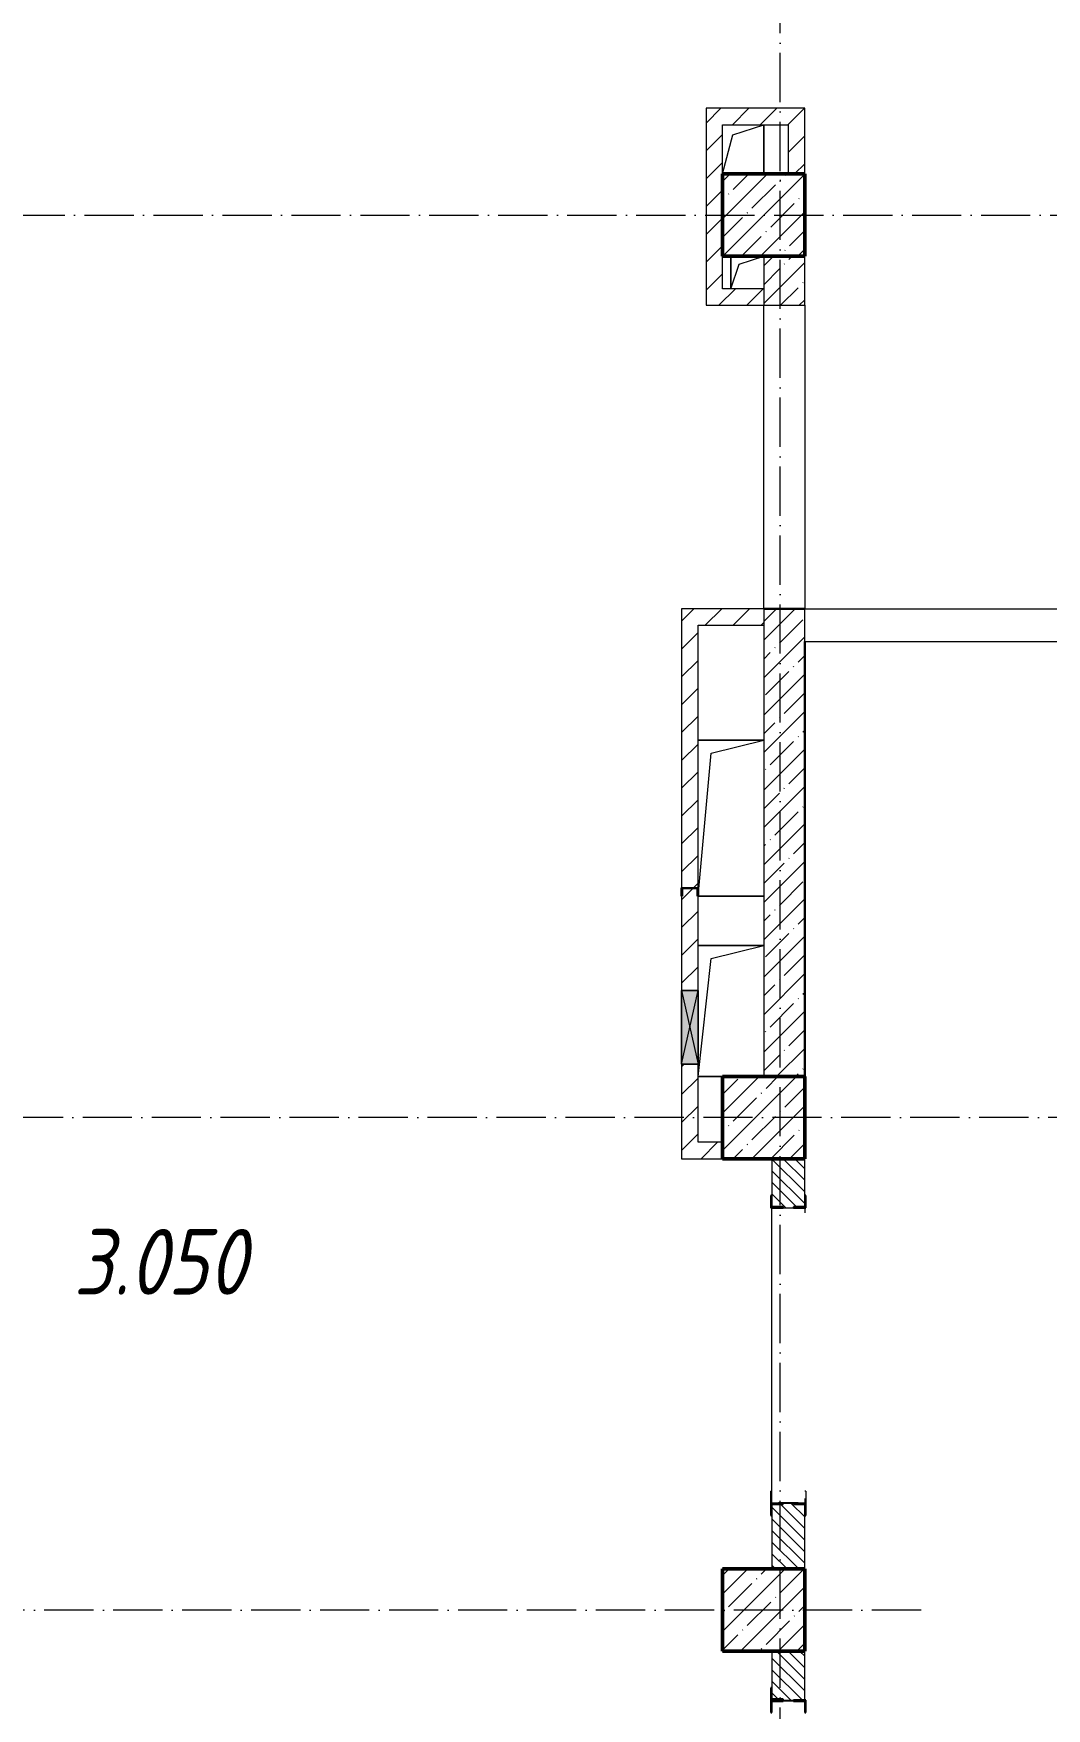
# Model space of a CAD drawing. Header units: millimetres. Extents: x -213536 to 1564669, y 70501 to 942238.
# Drawn here: x 694274 to 700445, y 321162 to 331368 of the extents above; entities that cross this region are included whole.
import ezdxf

# ---------------------------------------------------------------- set-up
doc = ezdxf.new("R2010")
doc.units = ezdxf.units.MM
doc.linetypes.add('50_200_ШТРИХ_1Т_ш5_п1_п1_', pattern=[700, 500, -100, 0, -100])
for name, color, linetype, lineweight in [('3) ЖБ 4м', 3, 'Continuous', 30), ('A-DETL-GENF-OTLN', 7, 'Continuous', 9), ('A-FLOR-____-OTLN', 7, 'Continuous', 9), ('A-GENM-____-MCUT', 7, 'Continuous', 25), ('A-GENM-____-OTLN', 7, 'Continuous', 9), ('A-GENM-____-OTLN-1', 7, 'Continuous', 25), ('A-GLAZ-____-OTLN', 7, 'Continuous', 9), ('A-WALL-____-MCUT-1', 7, 'Continuous', 9), ('A-WALL-____-MCUT-3', 7, 'Continuous', 9), ('A-WALL-____-OTLN', 7, 'Continuous', 9), ('A-WALL-____-PATT-1', 7, 'Continuous', 9), ('A-WALL-FNSH-MCUT-1', 7, 'Continuous', 9), ('I-WALL-____-OTLN', 7, 'Continuous', 9), ('S-COLS-____-MCUT', 7, 'Continuous', 50), ('S-COLS-____-OTLN', 7, 'Continuous', 9), ('S-GRID-____-OTLN-1', 7, '50_200_ШТРИХ_1Т_ш5_п1_п1_', 9), ('Марки помещений', 7, 'Continuous', 9)]:
    doc.layers.add(name, color=color, linetype=linetype, lineweight=lineweight)
doc.styles.add('ISOCPEUR_I_2', font='isocpeui.ttf', dxfattribs={"width": 0.85, "height": 2.3})
pattern_1 = [(45, (693371.93, 286281.11), (-84.8528, 84.8528), [])]
pattern_2 = [(135, (693371.93, 286281.11), (-35.35534, -35.35534), [])]

# ---------------------------------------------------------------- blocks, each defined once
blk = doc.blocks.new('BSC_Колонна _Прямоугольная - 500х500-V54-АР1_План отверстий 3 этажа в осях 1-64_А-ГГ')
at = {"layer": 'S-COLS-____-OTLN'}
h = blk.add_hatch(dxfattribs=at)
h.set_pattern_fill('FP_91', color=256, style=0, pattern_type=2)
h.set_pattern_definition([(45, (-5350, -35481.04), (-114.04925, 114.04925), []), (45, (-5235.95, -35481.04), (-114.04925, 114.04925), [201.613, -40.323, 3.353, -36.97])])
h.paths.add_polyline_path([(-250, -250), (250, -250), (250, 250), (-250, 250)], flags=0)
at = {"layer": 'S-COLS-____-MCUT'}
for p, q in [((250, 250), (-250, 250)), ((-250, 250), (-250, -250)), ((250, -250), (250, 250)), ((-250, -250), (250, -250))]:
    blk.add_line(p, q, dxfattribs=at)
blk = doc.blocks.new('BSC_Колонна _Прямоугольная - 500х500-V56-АР1_План отверстий 3 этажа в осях 1-64_А-ГГ')
at = {"layer": 'S-COLS-____-OTLN'}
h = blk.add_hatch(dxfattribs=at)
h.set_pattern_fill('FP_93', color=256, style=0, pattern_type=2)
h.set_pattern_definition([(45, (-5350, -43981.04), (-114.04925, 114.04925), []), (45, (-5235.95, -43981.04), (-114.04925, 114.04925), [201.613, -40.323, 3.353, -36.97])])
h.paths.add_polyline_path([(-250, -250), (250, -250), (250, 250), (-250, 250)], flags=0)
at = {"layer": 'S-COLS-____-MCUT'}
for p, q in [((250, 250), (-250, 250)), ((-250, 250), (-250, -250)), ((250, -250), (250, 250)), ((-250, -250), (250, -250))]:
    blk.add_line(p, q, dxfattribs=at)
blk = doc.blocks.new('BSC_Колонна _Прямоугольная - 500х500-V121-АР1_План отверстий 3 этажа в осях 1-64_А-ГГ')
at = {"layer": 'S-COLS-____-OTLN'}
h = blk.add_hatch(dxfattribs=at)
h.set_pattern_fill('FP_144', color=256, style=0, pattern_type=2)
h.set_pattern_definition([(45, (-5350, -38481.04), (-114.04925, 114.04925), []), (45, (-5235.95, -38481.04), (-114.04925, 114.04925), [201.613, -40.323, 3.353, -36.97])])
h.paths.add_polyline_path([(-250, -250), (250, -250), (250, 250), (-250, 250), (-250, 94)], flags=0)
at = {"layer": 'S-COLS-____-MCUT'}
for p, q in [((250, 250), (-250, 250)), ((-250, 250), (-250, -250)), ((250, -250), (250, 250)), ((-250, -250), (250, -250))]:
    blk.add_line(p, q, dxfattribs=at)
blk = doc.blocks.new('154_Стойка_СКБ_Уголок - СМ-2480_200-28447058-АР1_План отверстий 3 этажа в осях 1-64_А-ГГ')
at = {"layer": 'A-GENM-____-MCUT'}
for p, q in [((125, 156), (125, 81)), ((200, 156), (125, 156)), ((131, 81), (131, 150)), ((131, 150), (200, 150)), ((200, 150), (200, 156)), ((125, 81), (131, 81)), ((131, 19), (125, 19)), ((125, 19), (125, -56)), ((131, -50), (131, 19)), ((125, -56), (200, -56)), ((200, -50), (131, -50)), ((200, -56), (200, -50))]:
    blk.add_line(p, q, dxfattribs=at)
blk = doc.blocks.new('Стойка_Влож_Полоса боковая - Полоса-28346330-АР1_План отверстий 3 этажа в осях 1-64_А-ГГ')
at = {"layer": 'A-GENM-____-OTLN'}
for p, q in [((-5, -31), (-5, 31)), ((0, 31), (0, -31))]:
    blk.add_line(p, q, dxfattribs=at)
blk = doc.blocks.new('Стойка_Влож_Уголок - Уголок-28346305-АР1_План отверстий 3 этажа в осях 1-64_А-ГГ')
at = {"layer": 'A-GENM-____-MCUT'}
for p, q in [((75, 75), (0, 75)), ((0, 0), (6, 0)), ((6, 69), (75, 69)), ((6, 0), (6, 69)), ((75, 69), (75, 75))]:
    blk.add_line(p, q, dxfattribs=at)
blk = doc.blocks.new('154_Стойка_СКБ_Уголок - СМ-2480_200-28346303-АР1_План отверстий 3 этажа в осях 1-64_А-ГГ')
at = {"layer": 'A-GENM-____-MCUT'}
for p, q in [((125, 156), (125, 81)), ((200, 156), (125, 156)), ((131, 81), (131, 150)), ((131, 150), (200, 150)), ((200, 150), (200, 156)), ((125, 81), (131, 81)), ((131, 19), (125, 19)), ((125, 19), (125, -56)), ((131, -50), (131, 19)), ((125, -56), (200, -56)), ((200, -50), (131, -50)), ((200, -56), (200, -50))]:
    blk.add_line(p, q, dxfattribs=at)
blk = doc.blocks.new('Стойка_Влож_Полоса боковая - Полоса-28213942-АР1_План отверстий 3 этажа в осях 1-64_А-ГГ')
at = {"layer": 'A-GENM-____-OTLN'}
for p, q in [((-5, 60), (0, 60)), ((-5, -60), (-5, 60)), ((0, 31), (0, -31)), ((0, -60), (-5, -60))]:
    blk.add_line(p, q, dxfattribs=at)
blk = doc.blocks.new('Стойка_Влож_Уголок_Опорный - Уголок-28213941-АР1_План отверстий 3 этажа в осях 1-64_А-ГГ')
at = {"layer": 'A-GENM-____-OTLN'}
for p, q in [((-212, -6), (-212, 0)), ((0, 0), (0, -6)), ((-212, -75), (-212, -6)), ((-212, -6), (-206, -6)), ((-212, -75), (-206, -75)), ((-6, -6), (0, -6)), ((-6, -75), (0, -75)), ((0, -6), (0, -75))]:
    blk.add_line(p, q, dxfattribs=at)
blk = doc.blocks.new('Фахверк_СКБ_Уголок - 200_3550-28267367-АР1_План отверстий 3 этажа в осях 1-64_А-ГГ')
at = {"layer": 'A-GENM-____-MCUT'}
for p, q in [((200, 156), (125, 156)), ((125, 156), (125, 81)), ((131, 81), (131, 150)), ((131, 150), (200, 150)), ((200, 150), (200, 156)), ((125, 81), (131, 81)), ((131, 19), (125, 19)), ((125, 19), (125, -56)), ((131, -50), (131, 19)), ((125, -56), (200, -56)), ((200, -50), (131, -50)), ((200, -56), (200, -50))]:
    blk.add_line(p, q, dxfattribs=at)
blk = doc.blocks.new('154_Фахверк_СКБ_Швеллер - Тип_100_3960-28494444-АР1_План отверстий 3 этажа в осях 1-64_А-ГГ')
at = {"layer": 'A-GENM-____-MCUT'}
for p, q in [((125, 50), (175, 50)), ((125, -50), (125, 50)), ((128, 47), (128, -47)), ((175, 47), (128, 47)), ((175, 50), (175, 47)), ((175, -50), (125, -50)), ((128, -47), (175, -47)), ((175, -47), (175, -50))]:
    blk.add_line(p, q, dxfattribs=at)
blk = doc.blocks.new('AR_Отверстие прямоугольное _в плите_ - AR_Отверстие прямоугольное _в плите_-30552819-АР1_План отверстий 3 этажа в осях 1-64_А-ГГ')
at = {"layer": 'A-GENM-____-OTLN'}
for p, q in [((200, 400), (-200, 400)), ((-200, -400), (-120, 320)), ((-120, 320), (200, 400)), ((-200, -400), (-50, -400))]:
    blk.add_line(p, q, dxfattribs=at)
blk = doc.blocks.new('AR_Отверстие прямоугольное _в плите_ - AR_Отверстие прямоугольное _в плите_-30552675-АР1_План отверстий 3 этажа в осях 1-64_А-ГГ')
at = {"layer": 'A-GENM-____-OTLN'}
for p, q in [((200, 475), (-200, 475)), ((-120, 395), (200, 475)), ((-200, -475), (-120, 395)), ((-200, -475), (200, -475))]:
    blk.add_line(p, q, dxfattribs=at)
blk = doc.blocks.new('AR_Отверстие прямоугольное _в плите_ - AR_Отверстие прямоугольное _в плите_-V200-АР1_План отверстий 3 этажа в осях 1-64_А-ГГ')
at = {"layer": 'A-GENM-____-OTLN'}
for p, q in [((-100, 100), (-100, -100)), ((-100, -100), (-50, 50)), ((-50, 50), (100, 100))]:
    blk.add_line(p, q, dxfattribs=at)
blk = doc.blocks.new('AR_Отверстие прямоугольное _в плите_ - AR_Отверстие прямоугольное _в плите_-V203-АР1_План отверстий 3 этажа в осях 1-64_А-ГГ')
at = {"layer": 'A-GENM-____-OTLN'}
for p, q in [((-63, 88), (125, 150)), ((125, -150), (125, 150)), ((-125, -150), (-63, 88))]:
    blk.add_line(p, q, dxfattribs=at)
blk = doc.blocks.new('AR_Отверстие прямоугольное _в стене__БезПР - AR_Отверстие прямоугольное _в стене__БезПР-36899468-АР1_План отверстий 3 этажа в осях 1-64_А-ГГ')
at = {"layer": 'A-GLAZ-____-OTLN'}
blk.add_hatch(color=256, dxfattribs=at).paths.add_polyline_path([(-225, -50), (225, -50), (225, 50), (-225, 50)], flags=0)
at = {"layer": 'A-DETL-GENF-OTLN'}
for p, q in [((-225, -50), (-225, 50)), ((-225, 50), (225, 50)), ((225, 50), (-225, -50)), ((-225, 50), (225, -50)), ((225, 50), (-225, 50)), ((-225, 50), (-225, -50)), ((225, 50), (225, -50)), ((225, -50), (225, 50)), ((225, -50), (-225, -50)), ((-225, -50), (225, -50))]:
    blk.add_line(p, q, dxfattribs=at)
at = {"layer": 'A-GLAZ-____-OTLN'}
blk.add_line((225, 50), (-225, 50), dxfattribs=at)

msp = doc.modelspace()

# ---------------------------------------------------------------- hatches: boundary and pattern name
at = {"layer": 'A-WALL-____-PATT-1'}
h = msp.add_hatch(dxfattribs=at)
h.set_pattern_fill('FP_4', color=256, style=0, pattern_type=2)
h.set_pattern_definition(pattern_1)
h.paths.add_polyline_path([(698371.9, 329812.2), (698471.9, 329812.2), (698471.9, 330912.2), (698371.9, 330912.2), (698371.9, 330012.2)], flags=0)
h = msp.add_hatch(dxfattribs=at)
h.set_pattern_fill('FP_4', color=256, style=0, pattern_type=2)
h.set_pattern_definition(pattern_1)
h.paths.add_polyline_path([(698871.9, 330812.2), (698871.9, 330912.2), (698471.9, 330912.2), (698471.9, 330812.2)], flags=0)
h = msp.add_hatch(dxfattribs=at)
h.set_pattern_fill('FP_4', color=256, style=0, pattern_type=2)
h.set_pattern_definition(pattern_1)
h.paths.add_polyline_path([(698971.9, 330512.2), (698971.9, 330912.2), (698871.9, 330912.2), (698871.9, 330512.2)], flags=0)
h = msp.add_hatch(dxfattribs=at)
h.set_pattern_fill('FP_38', color=256, style=0, pattern_type=2)
h.set_pattern_definition([(45, (693371.93, 286281.11), (-114.04925, 114.04925), []), (45, (693485.98, 286281.11), (-114.04925, 114.04925), [201.612, -40.322, 3.353, -36.97])])
h.paths.add_polyline_path([(698721.9, 325012.2), (698971.9, 325012.2), (698971.9, 327862.2), (698721.9, 327862.2)], flags=0)
h.paths.add_polyline_path([(698971.9, 329712.2), (698971.9, 330012.2), (698721.9, 330012.2), (698721.9, 329712.2)], flags=0)
h = msp.add_hatch(dxfattribs=at)
h.set_pattern_fill('FP_4', color=256, style=0, pattern_type=2)
h.set_pattern_definition(pattern_1)
h.paths.add_polyline_path([(698721.9, 329712.2), (698721.9, 329812.2), (698371.9, 329812.2), (698371.9, 329712.2)], flags=0)
h = msp.add_hatch(dxfattribs=at)
h.set_pattern_fill('FP_4', color=256, style=0, pattern_type=2)
h.set_pattern_definition(pattern_1)
h.paths.add_polyline_path([(698721.9, 327762.2), (698721.9, 327862.2), (698221.9, 327862.2), (698221.9, 327762.2), (698321.9, 327762.2)], flags=0)
h = msp.add_hatch(dxfattribs=at)
h.set_pattern_fill('FP_4', color=256, style=0, pattern_type=2)
h.set_pattern_definition(pattern_1)
h.paths.add_polyline_path([(698221.9, 324612.2), (698321.9, 324612.2), (698321.9, 325087.2), (698221.9, 325087.2), (698221.9, 324856.5)], flags=0)
h.paths.add_polyline_path([(698318.9, 325537.2), (698321.9, 325537.2), (698321.9, 326112.2), (698318.9, 326112.2), (698318.9, 326159.2), (698224.9, 326159.2), (698224.9, 326112.2), (698221.9, 326112.2), (698221.9, 325537.2), (698224.9, 325537.2)], flags=0)
h.paths.add_polyline_path([(698221.9, 326162.2), (698321.9, 326162.2), (698321.9, 327762.2), (698221.9, 327762.2)], flags=0)
h = msp.add_hatch(dxfattribs=at)
h.set_pattern_fill('FP_4', color=256, style=0, pattern_type=2)
h.set_pattern_definition(pattern_1)
h.paths.add_polyline_path([(698471.9, 324512.2), (698471.9, 324612.2), (698221.9, 324612.2), (698221.9, 324512.2)], flags=0)
h = msp.add_hatch(dxfattribs=at)
h.set_pattern_fill('FP_6', color=256, style=0, pattern_type=2)
h.set_pattern_definition(pattern_2)
h.paths.add_polyline_path([(698931.9, 322012.2), (698971.9, 322012.2), (698971.9, 322406.2), (698902.9, 322406.2), (698902.9, 322412.2), (698840.9, 322412.2), (698840.9, 322406.2), (698771.9, 322406.2), (698771.9, 322012.2), (698811.9, 322012.2)], flags=0)
h.paths.add_polyline_path([(698840.9, 324212.2), (698902.9, 324212.2), (698902.9, 324218.2), (698971.9, 324218.2), (698971.9, 324512.2), (698771.9, 324512.2), (698771.9, 324218.2), (698840.9, 324218.2)], flags=0)
h = msp.add_hatch(dxfattribs=at)
h.set_pattern_fill('FP_6', color=256, style=0, pattern_type=2)
h.set_pattern_definition(pattern_2)
h.paths.add_polyline_path([(698971.9, 319012.2), (698971.9, 320312.2), (698771.9, 320312.2), (698771.9, 319012.2)], flags=0)
h.paths.add_polyline_path([(698811.9, 321212.2), (698971.9, 321212.2), (698971.9, 321512.2), (698771.9, 321512.2), (698771.9, 321212.2)], flags=0)

# ---------------------------------------------------------------- linework, layer by layer
at = {"layer": '3) ЖБ 4м'}
for points in [[(698971.9, 330012.2), (698971.9, 330512.2)], [(698971.9, 327862.2), (698721.9, 327862.2)], [(698971.9, 324512.2), (698971.9, 327664.2)], [(698471.9, 324512.2), (698771.9, 324512.2)], [(698771.9, 322012.2), (698471.9, 322012.2), (698471.9, 321512.2), (698786.1, 321512.2)], [(698971.9, 321512.2), (698971.9, 322012.2)]]:
    msp.add_lwpolyline(points, dxfattribs=at)
at = {"layer": 'A-FLOR-____-OTLN'}
for p, q in [((698721.9, 330812.2), (698721.9, 330512.2)), ((698521.9, 329812.2), (698521.9, 330012.2)), ((698321.9, 327062.2), (698721.9, 327062.2)), ((698721.9, 326112.2), (698321.9, 326112.2)), ((698321.9, 325812.2), (698721.9, 325812.2)), ((698471.9, 325012.2), (698321.9, 325012.2))]:
    msp.add_line(p, q, dxfattribs=at)
at = {"layer": 'A-WALL-____-MCUT-1'}
for p, q in [((698721.9, 330012.2), (698721.9, 329712.2)), ((698971.9, 329712.2), (698971.9, 330012.2)), ((698721.9, 329712.2), (698971.9, 329712.2)), ((698971.9, 327862.2), (698721.9, 327862.2)), ((698721.9, 327862.2), (698721.9, 325012.2)), ((698971.9, 325012.2), (698971.9, 327862.2))]:
    msp.add_line(p, q, dxfattribs=at)
at = {"layer": 'A-WALL-____-MCUT-3'}
for p, q in [((698771.9, 324512.2), (698771.9, 324287.2)), ((698971.9, 324287.2), (698971.9, 324512.2)), ((698840.9, 324212.2), (698902.9, 324212.2)), ((698771.9, 322337.2), (698771.9, 322012.2)), ((698971.9, 322012.2), (698971.9, 322337.2)), ((698771.9, 321512.2), (698771.9, 321212.2)), ((698971.9, 321212.2), (698971.9, 321512.2))]:
    msp.add_line(p, q, dxfattribs=at)
at = {"layer": 'A-WALL-____-OTLN'}
for p, q in [((698721.9, 327862.2), (698721.9, 329712.2)), ((698971.9, 329712.2), (698971.9, 327862.2))]:
    msp.add_line(p, q, dxfattribs=at)
at = {"layer": 'A-WALL-FNSH-MCUT-1'}
for p, q in [((698371.9, 330912.2), (698371.9, 329712.2)), ((698971.9, 330912.2), (698371.9, 330912.2)), ((698971.9, 330512.2), (698971.9, 330912.2)), ((698471.9, 330512.2), (698471.9, 330812.2)), ((698471.9, 330812.2), (698871.9, 330812.2)), ((698871.9, 330812.2), (698871.9, 330512.2)), ((698471.9, 329812.2), (698471.9, 330012.2)), ((698721.9, 329812.2), (698471.9, 329812.2)), ((698371.9, 329712.2), (698721.9, 329712.2)), ((698221.9, 327862.2), (698221.9, 326162.2)), ((698721.9, 327862.2), (698221.9, 327862.2)), ((698321.9, 326162.2), (698321.9, 327762.2)), ((698321.9, 327762.2), (698721.9, 327762.2)), ((698221.9, 326112.2), (698221.9, 325537.2)), ((698321.9, 325537.2), (698321.9, 326112.2)), ((698221.9, 325087.2), (698221.9, 324512.2)), ((698321.9, 324612.2), (698321.9, 325087.2)), ((698471.9, 324612.2), (698321.9, 324612.2)), ((698221.9, 324512.2), (698471.9, 324512.2))]:
    msp.add_line(p, q, dxfattribs=at)
at = {"layer": 'I-WALL-____-OTLN'}
for p, q in [((698971.9, 327862.2), (703271.9, 327862.2)), ((703271.9, 327662.2), (698971.9, 327662.2)), ((698771.9, 322412.2), (698771.9, 324212.2)), ((698971.9, 324212.2), (698971.9, 324182.2)), ((698971.9, 322442.2), (698971.9, 322412.2))]:
    msp.add_line(p, q, dxfattribs=at)
at = {"layer": 'S-GRID-____-OTLN-1', "color": 251, "ltscale": 0.6, "true_color": 0x636466}
for p, q in [((698821.9, 281798.5), (698821.9, 336162.1)), ((688703.2, 330262.2), (720079.7, 330262.2)), ((720079.7, 324762.2), (688703.2, 324762.2)), ((699680.4, 321762.2), (688703.2, 321762.2))]:
    msp.add_line(p, q, dxfattribs=at)

# ---------------------------------------------------------------- block references
at = {"layer": 'A-GENM-____-OTLN'}
for name, p in [('AR_Отверстие прямоугольное _в плите_ - AR_Отверстие прямоугольное _в плите_-V203-АР1_План отверстий 3 этажа в осях 1-64_А-ГГ', (698596.9, 330662.2)), ('AR_Отверстие прямоугольное _в плите_ - AR_Отверстие прямоугольное _в плите_-V200-АР1_План отверстий 3 этажа в осях 1-64_А-ГГ', (698621.9, 329912.2)), ('AR_Отверстие прямоугольное _в плите_ - AR_Отверстие прямоугольное _в плите_-30552675-АР1_План отверстий 3 этажа в осях 1-64_А-ГГ', (698521.9, 326587.2)), ('AR_Отверстие прямоугольное _в плите_ - AR_Отверстие прямоугольное _в плите_-30552819-АР1_План отверстий 3 этажа в осях 1-64_А-ГГ', (698521.9, 325412.2))]:
    msp.add_blockref(name, p, dxfattribs=at)
for name, p, rotation in [('Стойка_Влож_Уголок_Опорный - Уголок-28213941-АР1_План отверстий 3 этажа в осях 1-64_А-ГГ', (698765.9, 322412.2), 180), ('Стойка_Влож_Полоса боковая - Полоса-28213942-АР1_План отверстий 3 этажа в осях 1-64_А-ГГ', (698871.9, 322412.2), 269.9999999999999), ('Стойка_Влож_Уголок - Уголок-28346305-АР1_План отверстий 3 этажа в осях 1-64_А-ГГ', (698840.9, 321212.2), 89.99999999999991), ('Стойка_Влож_Полоса боковая - Полоса-28346330-АР1_План отверстий 3 этажа в осях 1-64_А-ГГ', (698871.9, 321212.2), 89.99999999999991)]:
    msp.add_blockref(name, p, dxfattribs=dict(at, rotation=rotation))
at = {"layer": 'A-GENM-____-OTLN-1'}
for name, p, rotation in [('154_Фахверк_СКБ_Швеллер - Тип_100_3960-28494444-АР1_План отверстий 3 этажа в осях 1-64_А-ГГ', (698271.9, 326287.2), 270), ('Фахверк_СКБ_Уголок - 200_3550-28267367-АР1_План отверстий 3 этажа в осях 1-64_А-ГГ', (698921.9, 324087.2), 89.99999999999991), ('154_Стойка_СКБ_Уголок - СМ-2480_200-28346303-АР1_План отверстий 3 этажа в осях 1-64_А-ГГ', (698821.9, 322537.2), 269.9999999999999), ('154_Стойка_СКБ_Уголок - СМ-2480_200-28447058-АР1_План отверстий 3 этажа в осях 1-64_А-ГГ', (698821.9, 321337.2), 269.9999999999999)]:
    msp.add_blockref(name, p, dxfattribs=dict(at, rotation=rotation))
at = {"layer": 'A-GLAZ-____-OTLN', "rotation": 90}
msp.add_blockref('AR_Отверстие прямоугольное _в стене__БезПР - AR_Отверстие прямоугольное _в стене__БезПР-36899468-АР1_План отверстий 3 этажа в осях 1-64_А-ГГ', (698271.9, 325312.2), dxfattribs=at)
at = {"layer": 'S-COLS-____-OTLN'}
for name, p in [('BSC_Колонна _Прямоугольная - 500х500-V56-АР1_План отверстий 3 этажа в осях 1-64_А-ГГ', (698721.9, 330262.2)), ('BSC_Колонна _Прямоугольная - 500х500-V121-АР1_План отверстий 3 этажа в осях 1-64_А-ГГ', (698721.9, 324762.2)), ('BSC_Колонна _Прямоугольная - 500х500-V54-АР1_План отверстий 3 этажа в осях 1-64_А-ГГ', (698721.9, 321762.2))]:
    msp.add_blockref(name, p, dxfattribs=at)

# ---------------------------------------------------------------- texts
at = {"layer": 'Марки помещений', "color": 114, "true_color": 0x139b48, "insert": (694517.7, 324084), "char_height": 400, "width": 785.654, "attachment_point": 1, "style": 'ISOCPEUR_I_2'}
msp.add_mtext('3.050', dxfattribs=at)

doc.saveas('drawing.dxf')
